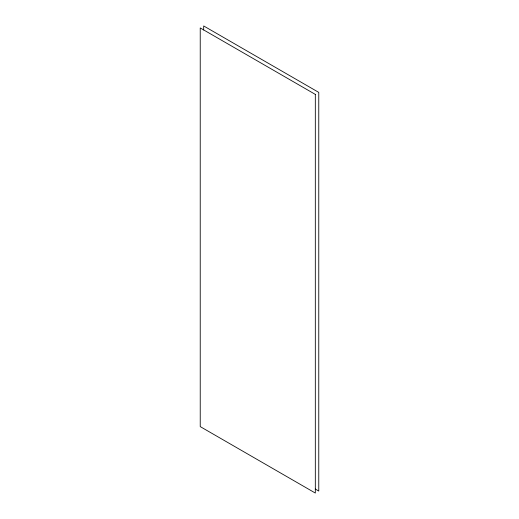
<?xml version="1.0" encoding="UTF-8"?>
<svg xmlns="http://www.w3.org/2000/svg" width="519" height="519" viewBox="0 0 519 519"><rect width="100%" height="100%" fill="white"/><g stroke="black" fill="none" stroke-linecap="round" stroke-linejoin="round"><path stroke-width="0.78" d="M315.26 489.034L318.77 491.058L318.77 92.395L203.682 25.95L203.682 30.005M315.318 94.387L200.23 27.942L200.23 426.605L315.318 493.05L315.318 94.387"/></g></svg>
